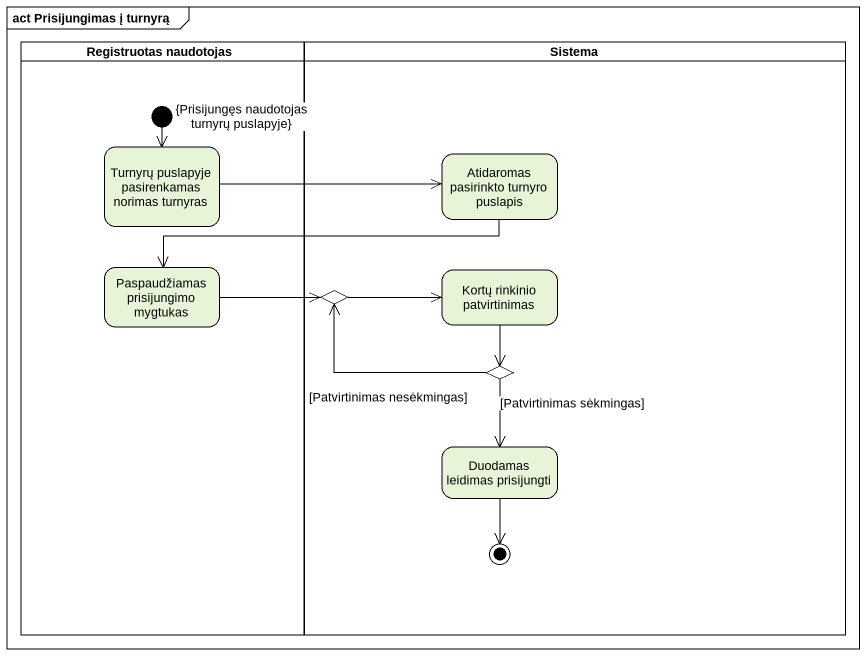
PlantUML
@startuml
mainframe act Prisijungimas į turnyrą
hide empty description
state "Registruotas naudotojas" as Registruotas_naudotojas <<partition>> {
  state "{Prisijungęs naudotojas turnyrų puslapyje}" as Prisijungęs_naudotojas <<start>>
  state "Turnyrų puslapyje pasirenkamas norimas turnyras" as Turnyrų_puslapyje
  state "Paspaudžiamas prisijungimo mygtukas" as Paspaudžiamas_prisijungimo
}
state Sistema <<partition>> {
  state "Atidaromas pasirinkto turnyro puslapis" as Atidaromas_pasirinkto
  state choice1 <<choice>>
  state "Kortų rinkinio patvirtinimas" as Kortų_rinkinio_patvirtinimas
  state choice2 <<choice>>
  state "Duodamas leidimas prisijungti" as Duodamas_leidimas
  Duodamas_leidimas --> [*]
}
Prisijungęs_naudotojas --> Turnyrų_puslapyje
Turnyrų_puslapyje -right-> Atidaromas_pasirinkto
Atidaromas_pasirinkto -left-> Paspaudžiamas_prisijungimo
Paspaudžiamas_prisijungimo -right-> choice1
choice1 -right-> Kortų_rinkinio_patvirtinimas
Kortų_rinkinio_patvirtinimas --> choice2
choice2 -left-> choice1 : [Patvirtinimas nesėkmingas]
choice2 --> Duodamas_leidimas : [Patvirtinimas sėkmingas]
@enduml
